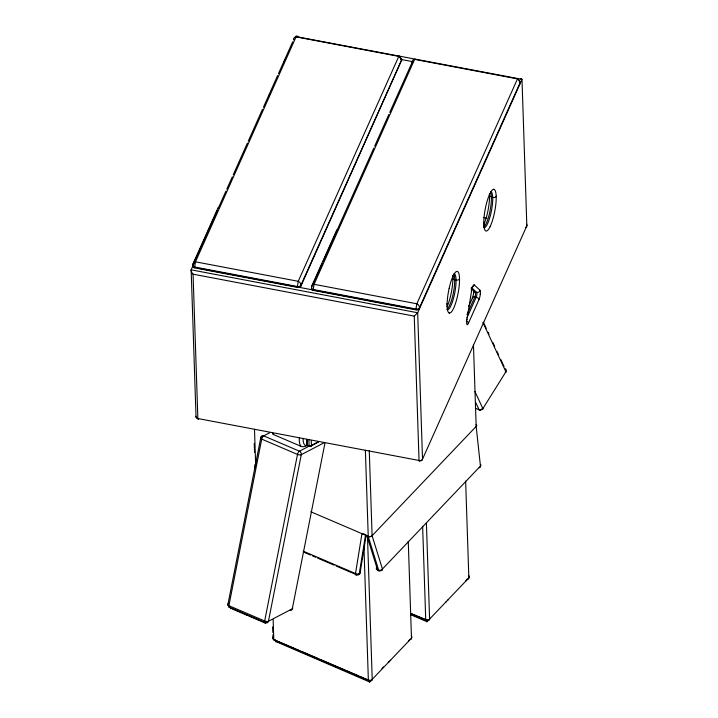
<?xml version="1.0" encoding="UTF-8"?>
<svg xmlns="http://www.w3.org/2000/svg" width="718" height="718" viewBox="0 0 718 718"><rect width="100%" height="100%" fill="white"/><g stroke="black" fill="none" stroke-linecap="round" stroke-linejoin="round"><path stroke-width="1.08" d="M473.683 292.612L473.611 293.258M480.342 293.868L480.324 294.12A5.538 1.274 -79.3 0 0 480.001 290.251L474.158 284.831A2.791 2.684 -47 0 1 472.184 286.949M230.424 607.661L230.487 608.2L246.848 615.209L247.342 614.886L246.777 615.2M480.27 294.497L480.315 294.165A5.538 1.274 -79.3 0 1 478.933 299.648M365.588 534.641L359.305 573.538A2.773 2.073 54.4 0 1 356.711 574.84L336.186 566.053M366.171 535.188L360.059 573L359.305 573.538A2.773 1.472 9.2 0 1 355.5 573.547L303.175 551.146M468.746 306.335L472.264 298.482A2.791 1.948 24.1 0 1 474.858 296.938L476.196 297.198A2.791 1.948 24.1 0 1 478.924 299.747L468.387 323.315A5.538 1.274 -79.3 0 1 466.871 324.276A5.538 1.274 -79.3 0 1 466.888 319.663L471.654 290.566A5.529 1.274 -79.3 0 1 474.149 284.858M246.759 614.841L247.351 614.761M265.05 622.623L265.642 622.703A2.791 2.253 62.4 0 0 268.451 621.241L301.282 454.673A2.791 2.253 62.4 0 0 299.442 451.182L263.668 435.871A2.791 2.253 62.4 0 0 260.84 437.37L228.019 603.937A2.791 1.149 11.1 0 0 228.898 605.687A2.791 1.167 -66.8 0 0 229.859 607.419L265.633 622.73L292.298 608.801L324.904 443.329M471.654 290.566L471.125 290.269M466.96 319.564L466.422 319.268M300.959 286.078L300.932 285.217A7.88 5.502 24.1 0 0 300.797 284.256L299.891 282.371L298.23 281.303L195.476 261.819L193.869 262.276L193.07 263.829A7.88 5.502 24.1 0 0 192.998 264.754L193.034 265.615A2.728 1.849 -1.9 0 0 194.811 267.913L297.566 287.388A2.728 1.849 -1.9 0 0 300.941 286.078L401.497 60.294A7.88 5.502 24.1 0 0 401.371 59.334L400.456 57.449L398.795 56.372L296.04 36.887L294.434 37.345L293.635 38.898A7.88 5.502 24.1 0 0 293.572 39.831A2.728 1.849 -1.9 0 1 294.048 39.203M388.788 662.14L388.851 661.897A4.721 2.854 43.6 0 0 388.878 661.619M272.804 433.304L272.75 433.519A3.545 1.463 11.1 0 0 272.813 433.932L273.1 434.282A1.75 0.718 11.1 0 0 273.657 434.614L301.111 446.363A1.75 0.718 11.1 0 0 301.856 446.587L302.628 446.686A3.545 1.463 11.1 0 0 303.49 446.677L305.482 446.228A15.697 6.489 11.1 0 0 306.398 445.815A16.595 6.929 -66.8 0 1 303.113 438.994M522.031 79.33L295.475 36.483L296.857 35.945L299.02 37.21M408.766 640.779L409.224 640.492A4.721 2.854 43.6 0 0 409.251 640.088M466.144 580.512L465.928 580.907L466.592 580.225A4.721 2.854 43.6 0 0 466.628 579.812M390.673 660.165L390.206 660.632M448.05 599.889L447.646 600.356M445.725 602.016L446.075 602.079M336.868 229.778L311.657 286.311A7.88 5.502 24.1 0 0 311.585 287.236L311.612 288.097A2.728 1.849 -1.9 0 0 313.389 290.395M193.142 263.524L218.281 207.296M217.231 210.562L192.998 264.754A2.728 1.849 -1.9 0 0 194.775 267.051L194.811 267.904M218.146 208.525L225.919 191.141M226.825 189.094L232.318 176.825M233.233 174.779L247.396 143.088M248.311 141.042L262.483 109.351M263.398 107.305L277.57 75.614M278.485 73.568L292.657 41.868M194.398 262.546L191.141 269.833L417.67 312.761L521.995 79.42L526.841 225.829L422.525 459.161A2.791 1.948 24.1 0 1 419.922 460.696A2.791 0.646 -79.3 0 1 419.043 460.471L197.863 418.531A2.791 1.894 -1.9 0 1 196.005 416.207L191.15 269.806L191.383 271.853L193.07 274.186L414.25 316.126L417.67 312.761L422.525 459.161A2.791 1.894 -1.9 0 1 419.043 460.471L414.25 316.126M268.46 96.912L269.824 93.852M283.538 63.175L284.911 60.106M311.585 287.236L322.104 263.721M323.01 261.684L373.755 148.195M374.67 146.149L388.842 114.458M389.757 112.412L412.15 62.313A2.728 1.849 -1.9 0 1 412.482 61.838M466.96 314.619L474.858 296.938A2.755 0.637 -79.3 0 0 475.549 294.165A2.755 0.637 -79.3 0 0 475.388 292.226M466.969 317.814L476.196 297.198A2.755 0.637 -79.3 0 0 476.878 294.425A2.755 0.637 -79.3 0 0 476.725 292.477L471.618 287.694M388.312 662.382L388.698 662.346M311.944 285.441L314.062 284.301L416.817 303.786L418.468 304.863L419.384 306.748A7.88 5.502 24.1 0 1 419.518 307.708L419.545 308.56A2.728 1.849 -1.9 0 1 416.144 309.88L313.398 290.386L313.371 289.534A7.754 1.786 -79.3 0 1 313.371 288.519L314.062 284.301L414.627 59.37L415.291 59.244M365.92 535.206A2.8 1.687 -11.3 0 0 367.131 536.355L368.28 536.678A2.8 1.687 -11.3 0 0 372.103 535.718L476.151 426.42A2.791 1.894 -1.9 0 0 476.267 424.446M381.949 668.629L383.493 667.013M429.382 619.293L468.854 577.927L465.641 481.087M411.127 614.061L426.627 620.693L427.775 620.496L412.141 614.105M370.398 680.763L369.249 680.96L275.55 640.86A4.99 2.082 -66.8 0 0 275.604 641.398L369.698 682.001L370.362 681.319A4.721 2.854 43.6 0 0 370.398 680.763L365.049 678.788M427.775 620.496A4.721 2.854 43.6 0 1 427.74 621.043L426.941 621.797L426.609 621.196A4.99 2.082 -66.8 0 1 426.555 620.666L426.546 620.271M310.571 445.887L318.218 441.839M318.487 442.082L311.424 445.824A1.059 0.718 -1.9 0 1 311.154 446.022L309.898 446.174A2.414 1.642 -1.9 0 1 309.09 445.959L307.519 445.286A2.414 1.642 -1.9 0 1 306.882 444.891L306.568 444.056A1.059 0.718 -1.9 0 1 306.721 443.814L306.577 439.596M269.627 432.766L260.84 437.37A2.791 1.149 11.1 0 0 261.72 439.12L228.898 605.687L264.673 620.998A2.791 1.149 11.1 0 0 268.451 621.241M309.377 446.004L299.442 451.182A2.791 1.167 -66.8 0 0 297.494 454.431L264.673 620.998A2.791 1.167 -66.8 0 0 265.633 622.73M324.123 442.746L301.282 454.673A2.791 1.149 11.1 0 1 297.494 454.431L261.72 439.12A2.791 1.167 -66.8 0 1 263.668 435.871M520.64 78.917L521.627 78.594M400.913 59.441L413.003 61.739M483.69 217.563L486.992 218.191M471.017 288.124L475.397 292.199L476.725 292.45A2.791 2.684 -47 0 0 480.001 290.269M416.153 309.871L416.126 309.018L313.371 289.534A2.728 1.849 -1.9 0 1 311.603 287.245M199.039 268.344L412.222 308.767M427.075 621.725L410.615 614.68M369.169 680.547L369.178 680.933A4.99 2.082 -66.8 0 0 369.231 681.472L369.653 682.037L411.477 638.203A2.791 1.894 -1.9 0 0 411.432 636.076M476.07 408.533L479.139 409.843A2.791 1.167 -66.8 0 0 480.602 409.664M306.721 443.814A1.059 0.862 62.1 0 0 306.712 444.182L307.349 445.277A2.414 1.957 62.1 0 0 308.049 445.725L309.611 446.399A2.414 1.957 62.1 0 0 310.364 446.569L311.298 446.138A1.059 0.862 62.1 0 0 311.424 445.824L311.253 440.547M310.813 511.763L368.235 536.346A2.791 1.894 -1.9 0 0 372.095 535.736L382.443 569.015A2.791 1.687 43.6 0 1 380.594 570.541A2.791 1.445 -73.9 0 1 378.682 570.209L377.542 569.877A2.791 1.867 -17.2 0 1 376.6 567.534M304.378 552.438L310.535 555.068M312.59 555.947L315.669 557.267M317.715 558.146L334.139 565.174M411.351 613.621L425.738 619.787A2.791 1.167 -66.8 0 0 427.336 620.226A2.791 1.687 43.6 0 0 429.597 619.167L426.42 523.449M248.679 615.999L265.13 623.036M276.565 640.914L288.914 646.2M290.969 647.08L294.057 648.399M296.112 649.278L299.2 650.598M301.264 651.477L317.724 658.532M319.779 659.411L357.851 675.701M359.906 676.58L362.994 677.909M276.062 641.919L275.371 640.797M230.325 607.616L230.406 608.191M275.29 640.321L275.362 640.752M483.394 322.202L486.203 328.243M488.087 332.281L489.021 334.292M492.772 342.36L494.657 346.39M497 351.434L498.409 354.459M500.751 359.494L504.036 366.557M482.909 322.409L505.903 371.807L482.873 408.605A2.791 2.369 -25 0 1 479.139 409.843L475.855 402.789M474.894 391.472L482.873 408.605A2.791 0.889 32 0 1 481.365 409.018M399.522 56.417L399.181 55.932L398.795 56.372L298.23 281.303L297.539 285.513A7.754 1.786 -79.3 0 0 297.539 286.527L297.566 287.388M296.767 36.932L296.426 36.447L296.04 36.887L195.476 261.819L194.784 266.028A7.754 1.786 -79.3 0 0 194.784 267.042L297.539 286.527A2.728 1.849 -1.9 0 0 300.914 285.217L401.497 60.294A2.728 1.849 -1.9 0 0 400.177 58.113M368.28 536.678L378.682 570.209A2.791 1.867 -17.2 0 0 382.443 569.015L480.441 466.072A2.791 1.472 -6.2 0 0 480.45 464.411M367.131 536.346L377.542 569.877A2.791 1.445 -73.9 0 0 379.185 570.451M518.199 79.357L517.687 78.442L416.817 303.786L416.126 308.004A7.754 1.786 -79.3 0 0 416.126 309.018M399.576 56.632L399.657 57.126M473.458 344.766L476.169 426.411L480.441 466.072A2.791 1.687 43.6 0 1 479.202 467.696M483.761 223.002L483.851 225.281A21.1 4.864 -79.3 0 0 486.364 231.052A21.441 4.945 -79.3 0 0 490.089 226.664M492.692 197.226L492.71 197.522A2.791 1.912 -2.1 0 0 496.183 196.185L496.192 196.185A21.199 4.891 -79.3 0 1 494.46 212.797A21.423 4.945 -79.3 0 1 491.004 224.617A20.337 4.694 -79.3 0 1 490.089 226.682M496.183 196.167L496.129 195.125A21.423 4.945 -79.3 0 0 494.316 189.516A20.337 4.694 -79.3 0 0 493.616 189.337M489.514 194.587L489.541 195.341A21.423 4.945 -79.3 0 1 488.384 208.471A20.337 4.694 -79.3 0 1 487.8 211.532A21.423 4.945 -79.3 0 1 484.336 223.352A20.337 4.694 -79.3 0 1 483.429 225.416M520.11 83.638L520.083 82.776A7.88 5.502 24.1 0 0 519.949 81.816L519.042 79.931L517.382 78.863L414.627 59.37L413.021 59.827L412.222 61.389A7.88 5.502 24.1 0 0 412.15 62.313L412.186 63.166M422.633 526.285L425.738 619.787A2.791 1.894 -1.9 0 0 429.597 619.167M408.264 541.363L411.477 638.203A2.791 1.687 43.6 0 1 409.637 639.397M369.276 450.733L372.095 535.736M365.381 450.231L368.235 536.346M367.571 539.191L372.22 679.443A2.791 1.687 43.6 0 1 369.958 680.493A2.791 1.167 -66.8 0 1 368.361 680.054L273.8 639.585A2.791 1.894 -1.9 0 1 273.002 636.974L272.93 634.748M363.963 547.592L368.361 680.054A2.791 1.894 -1.9 0 0 372.22 679.443M308.884 439.631L309.09 445.959A1.391 0.583 -66.8 0 0 309.611 446.399M307.349 440.008L307.519 445.286A1.391 0.583 -66.8 0 0 308.049 445.725M273.136 619.544L273.8 639.585A2.791 1.167 -66.8 0 0 275.263 640.16M272.669 626.958L272.858 632.522M254.486 429.22L255.671 465.013M254.244 443.392L254.54 452.34M254.953 464.645L255.061 468.001M193.07 274.186L197.863 418.531A2.791 0.646 -79.3 0 0 198.671 418.917M447.126 306.362L447.099 305.303A2.791 1.786 -0.6 0 0 446.749 303.723M449.387 313.048A21.423 4.945 -79.3 0 0 453.031 309.44A20.337 4.694 -79.3 0 0 453.947 307.546A21.441 4.945 -79.3 0 0 457.51 296.094A21.145 4.882 -79.3 0 0 459.529 280.487L459.511 278.063A21.1 4.864 -79.3 0 0 457.258 271.377A21.441 4.945 -79.3 0 0 453.605 274.976A20.337 4.694 -79.3 0 0 452.699 276.87A21.423 4.945 -79.3 0 0 449.127 288.331M452.852 276.807L452.878 279.203A21.145 4.882 -79.3 0 1 450.85 294.838A21.441 4.945 -79.3 0 1 447.287 306.281M356.711 574.84A2.791 1.167 -66.8 0 1 355.509 573.538L361.953 533.654A2.773 1.427 7.1 0 0 364.376 534.012M360.149 571.465A2.773 1.472 9.2 0 1 360.05 572.991A2.773 2.073 54.4 0 1 357.878 574.445M476.231 424.571A2.8 1.687 -11.3 0 1 476.151 426.42M473.736 290.494A5.538 1.274 -79.3 0 1 472.273 298.383M454.279 273.666A18.426 4.254 -79.3 0 1 454.673 293.33A18.426 4.254 -79.3 0 1 447.036 309.763M459.538 278.835A2.791 1.831 -1.2 0 1 456.056 280.092M453.686 274.123A18.426 4.254 -79.3 0 1 453.534 292.082A18.426 4.254 -79.3 0 1 447.134 309.117M454.718 279.841A2.791 1.831 -1.2 0 1 452.87 277.57M490.69 191.589A18.426 4.254 -79.3 0 1 491.731 209.243A18.426 4.254 -79.3 0 1 484.417 227.768M490.43 192.236A18.426 4.254 -79.3 0 1 490.08 210.688A18.426 4.254 -79.3 0 1 483.573 227.274M491.345 196.687A2.791 1.992 -3.3 0 1 489.434 194.425M475.397 292.199A2.791 2.684 -47 0 1 473.27 289.767M197.755 418.432A2.791 1.948 24.1 0 1 196.005 416.207M526.491 224.231A2.791 1.894 -1.9 0 1 526.841 225.829A2.791 1.948 24.1 0 1 525.567 227.355M466.395 320.973A2.791 1.948 24.1 0 1 468.387 323.315M447.126 305.276A21.145 4.882 -79.3 0 1 449.136 288.439M448.687 312.68A21.423 4.945 -79.3 0 1 447.09 306.335M449.387 313.066A20.337 4.694 -79.3 0 1 448.723 312.716M452.753 275.398A21.1 4.864 -79.3 0 1 452.843 276.834M483.456 222.903A2.791 1.948 -2.7 0 1 483.806 224.554M483.761 223.11A21.199 4.891 -79.3 0 1 485.503 207.699A21.441 4.945 -79.3 0 1 488.976 195.79A20.337 4.694 -79.3 0 1 489.882 193.734M489.945 193.609A21.441 4.945 -79.3 0 1 493.67 189.22M401.03 59.423A2.728 1.849 -1.9 0 1 401.515 61.147M519.428 81.771A2.728 1.849 -1.9 0 1 520.092 83.629M416.117 309.027A2.728 1.849 -1.9 0 0 419.5 307.699L520.083 82.776A2.728 1.849 -1.9 0 0 518.764 80.604M273.19 637.799A2.791 1.687 43.6 0 1 273.002 636.974M275.335 640.644A4.721 2.854 43.6 0 1 275.263 640.052M467.014 579.13A2.791 1.687 43.6 0 0 468.854 577.927A2.791 1.894 -1.9 0 0 468.459 575.531M505.194 372.445A2.791 0.889 32 0 0 505.903 371.807A2.791 2.369 -25 0 0 505.176 368.666M273.657 434.614A19.395 8.095 -66.8 0 1 272.723 433.205M301.111 446.363A19.395 8.095 -66.8 0 1 299.334 438.204M292.459 607.715A2.791 1.149 11.1 0 1 292.298 608.801A2.791 2.253 62.4 0 1 289.686 610.372M229.859 607.419A2.791 2.253 62.4 0 1 228.019 603.937"/></g></svg>
